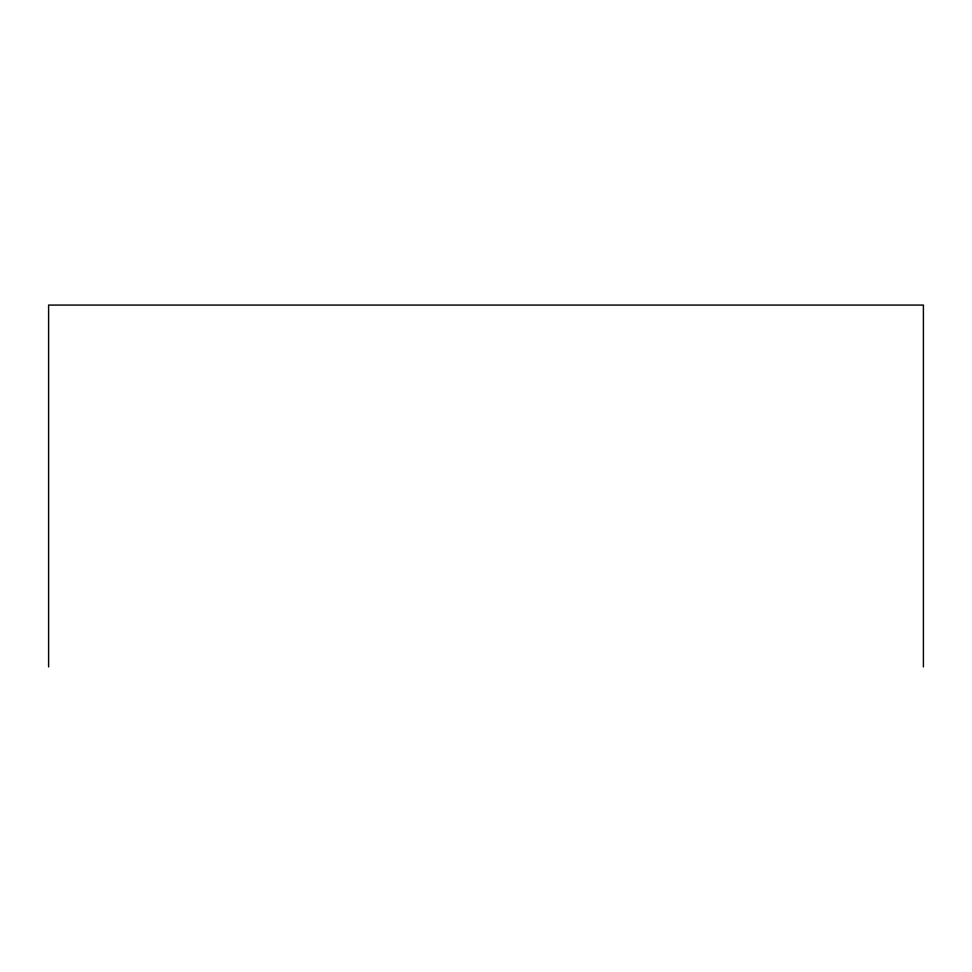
<?xml version="1.0" encoding="UTF-8"?>
<svg xmlns="http://www.w3.org/2000/svg" width="972" height="972" viewBox="0 0 972 972"><rect width="100%" height="100%" fill="white"/><g stroke="black" fill="none" stroke-linecap="round" stroke-linejoin="round"><path stroke-width="1.46" d="M923.4 666.926L923.4 305.074L48.6 305.074L48.6 666.926"/></g></svg>
